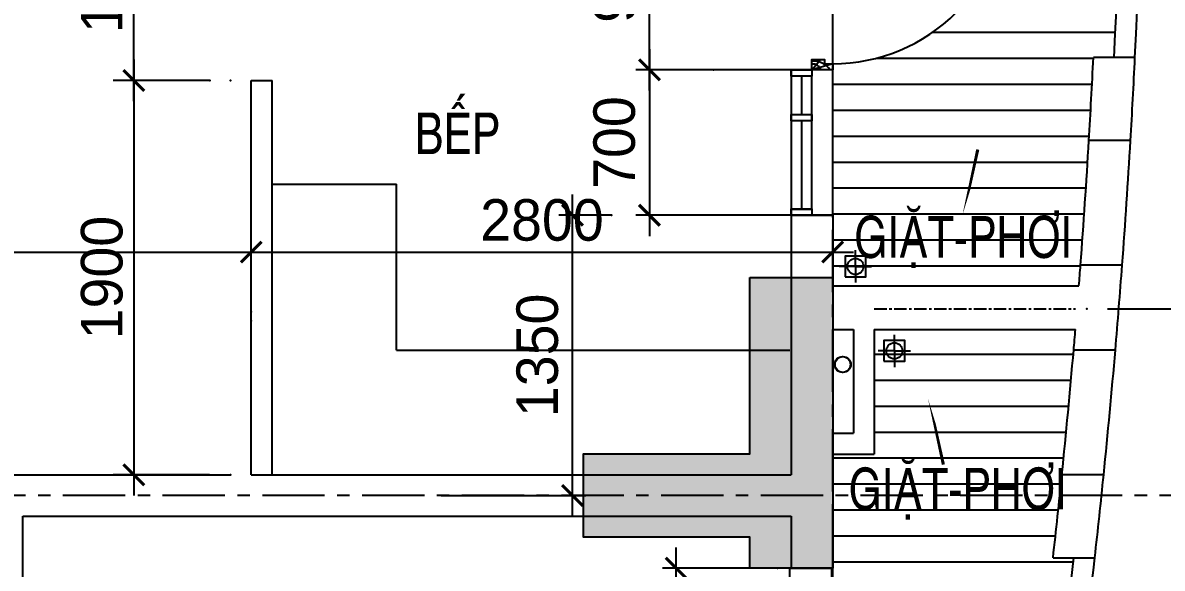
# Model space of a CAD drawing. Header units: inches. Extents: x -844707 to -690155, y -211546 to -175871.
# Drawn here: x -739281 to -733794, y -195363 to -192736 of the extents above; entities that cross this region are included whole.
import ezdxf

# ---------------------------------------------------------------- set-up
doc = ezdxf.new("R2010")
doc.units = ezdxf.units.IN
doc.header["$LTSCALE"] = 48
doc.header["$MEASUREMENT"] = 0
doc.linetypes.add('CENTER', pattern=[2, 1.25, -0.25, 0.25, -0.25])
for name, color, linetype in [('DWGSHARE.com-COT-DWGSHARE.com', 2, 'Continuous'), ('DWGSHARE.com-CUA-DWGSHARE.com', 231, 'Continuous'), ('DWGSHARE.com-DIM-DWGSHARE.com', 251, 'Continuous'), ('DWGSHARE.com-HATCH-DWGSHARE.com', 8, 'Continuous'), ('DWGSHARE.com-LAYER1-DWGSHARE.com', 150, 'Continuous'), ('DWGSHARE.com-NET-DWGSHARE.com', 245, 'Continuous'), ('DWGSHARE.com-text-DWGSHARE.com', 3, 'Continuous'), ('DWGSHARE.com-truc-DWGSHARE.com', 250, 'CENTER'), ('DWGSHARE.com-TUONG-DWGSHARE.com', 7, 'Continuous')]:
    doc.layers.add(name, color=color, linetype=linetype)
doc.layers.add('DWGSHARE.com-DefPoints-DWGSHARE.com', color=7, linetype='Continuous', plot=False)
doc.styles.add('KTEN', font='', dxfattribs={"width": 0.9})
doc.styles.add('style4', font='')
doc.styles.add('VNI-AVO', font='')
doc.styles.get('KTEN').set_extended_font_data('VNI-Helve-Condense')
doc.styles.get('style4').set_extended_font_data('VNI-Avo')
doc.styles.get('VNI-AVO').set_extended_font_data('VNI-Avo')
doc.dimstyles.new('100', dxfattribs={"dimscale": 0, "dimtxt": 200, "dimasz": 100, "dimexe": 65, "dimexo": 0, "dimgap": 65, "dimtad": 1, "dimdec": 0, "dimzin": 0, "dimdsep": 46, "dimtxsty": 'style4', "dimblk": 'ARCHTICK', "dimcen": 0.1, "dimdle": 100, "dimclrd": 256, "dimclre": 256, "dimclrt": 2, "dimadec": 0, "dimazin": 0, "dimtfac": 1, "dimtdec": 0, "dimtix": 1, "dimtmove": 2, "dimatfit": 3, "dimldrblk": 'ARCHTICK', "dimfxl": 1, "dimtolj": 1, "dimtzin": 0, "dimlwd": -1, "dimlwe": -1, "dimarcsym": 0})
doc.dimstyles.new('tl1-100', dxfattribs={"dimtxt": 200, "dimasz": 100, "dimexe": 100, "dimexo": 100, "dimgap": 50, "dimtad": 1, "dimdec": 0, "dimzin": 0, "dimdsep": 46, "dimtxsty": 'VNI-AVO', "dimblk": 'ARCHTICK', "dimcen": 1, "dimdle": 100, "dimclrd": 256, "dimclre": 256, "dimclrt": 2, "dimadec": 0, "dimazin": 0, "dimtfac": 1, "dimtdec": 0, "dimtix": 1, "dimtofl": 0, "dimtmove": 2, "dimatfit": 3, "dimldrblk": 'ARCHTICK', "dimfxl": 1, "dimtolj": 2, "dimtzin": 0, "dimarcsym": 0})

# ---------------------------------------------------------------- blocks, each defined once
blk = doc.blocks.new('D-01-900')
at = {"color": 3}
for p, q in [((30, 939), (70, 939)), ((30, 879), (30, 939)), ((70, 879), (70, 939)), ((30, 879), (70, 879)), ((30, 160), (70, 160)), ((30, 160), (30, 100)), ((70, 160), (70, 100)), ((30, 100), (70, 100))]:
    blk.add_line(p, q, dxfattribs=at)
at = {"color": 1}
for p, q in [((30, 879), (54.1, 939)), ((-15, 889), (-15, 929)), ((-10, 929), (-15, 929)), ((-10, 889), (-15, 889)), ((20, 924), (-10, 929)), ((-10, 889), (-10, 929)), ((20, 894), (-10, 889)), ((20, 894), (20, 924)), ((30, 919), (20, 919)), ((30, 899), (20, 899)), ((30, 879), (70, 901.6)), ((70, 919), (80, 919)), ((70, 899), (80, 899)), ((80, 924), (110, 929)), ((80, 894), (80, 924)), ((80, 894), (110, 889)), ((110, 889), (110, 929)), ((110, 929), (115, 929)), ((110, 889), (115, 889)), ((115, 889), (115, 929)), ((30, 100), (54.1, 160)), ((30, 100), (70, 142.5)), ((30, 100), (0, 0)), ((870, 100), (900, 0)), ((0, 0), (50, 40.7)), ((900, 0), (850, 40.7))]:
    blk.add_line(p, q, dxfattribs=at)
for p, q in [((30, 160), (30, 879)), ((50, 160), (50, 879)), ((60, 160), (60, 879)), ((70, 160), (70, 879))]:
    blk.add_line(p, q)
at = {"color": 3}
for points in [[(30, 60), (30, 100), (0, 100), (0, 0), (50, 0), (50, 60)], [(870, 60), (870, 100), (900, 100), (900, 0), (850, 0), (850, 60)]]:
    blk.add_lwpolyline(points, close=True, dxfattribs=at)
at = {"color": 1}
for centre, radius, start, end in [((30, 100), 840, 357.2706, 87.2706), ((34.1, 886.5), 42, 31.3101, 95.6269), ((39.4, 876.5), 24.2, 6.0418, 112.8937), ((50, 121.4), 34.3, 54.3272, 125.7567), ((24.1, 100.8), 39.4, 358.8582, 81.3705), ((-53.7, 7.7), 96.3, 355.3922, 56.0902), ((953.7, 7.7), 96.3, 123.9098, 184.6078), ((-12.7, 4.4), 41, 353.8612, 71.9572), ((912.7, 4.4), 41, 108.0428, 186.1388)]:
    blk.add_arc(centre, radius, start, end, dxfattribs=at)
blk = doc.blocks.new('_ArchTick')
at = {"color": 0, "linetype": 'ByBlock', "const_width": 0.15}
blk.add_lwpolyline([(-0.5, -0.5), (0.5, 0.5)], dxfattribs=at)
blk = doc.blocks.new('*D388')
at = {"layer": 'DWGSHARE.com-DefPoints-DWGSHARE.com', "color": 0, "transparency": 16777216}
for p in [(-738280.5, -193013.6), (-738745.8, -194913.1), (-738280.8, -194913.1)]:
    blk.add_point(p, dxfattribs=at)
at = {"layer": 'DWGSHARE.com-DIM-DWGSHARE.com', "lineweight": -2, "transparency": 16777216}
for p, q in [((-738745.8, -192913.6), (-738745.8, -195013.1)), ((-738380.5, -193013.6), (-738845.8, -193013.6)), ((-738380.8, -194913.1), (-738845.8, -194913.1))]:
    blk.add_line(p, q, dxfattribs=at)
at = {"layer": 'DWGSHARE.com-DIM-DWGSHARE.com', "lineweight": -2, "transparency": 16777216, "xscale": 100, "yscale": 100, "zscale": 100}
for p, rotation in [((-738745.8, -193013.6), 90), ((-738745.8, -194913.1), 270)]:
    blk.add_blockref('_ArchTick', p, dxfattribs=dict(at, rotation=rotation))
at = {"layer": 'DWGSHARE.com-DIM-DWGSHARE.com', "color": 2, "transparency": 16777216, "insert": (-738899.3, -193963.3), "char_height": 200, "attachment_point": 5, "rotation": 90, "style": 'VNI-AVO'}
blk.add_mtext('\\A2;1900', dxfattribs=at)
blk = doc.blocks.new('THUNUOC')
at = {"layer": 'DWGSHARE.com-DIM-DWGSHARE.com'}
for q in [(-734558.6, -197461.3), (-734636.3, -197539), (-734481, -197539), (-734558.6, -197616.6)]:
    blk.add_line((-734558.6, -197539), q, dxfattribs=at)
blk.add_lwpolyline([(-734608.6, -197589), (-734508.6, -197589), (-734508.6, -197489), (-734608.6, -197489)], close=True, dxfattribs=at)
blk.add_circle((-734558.6, -197539), 38.8, dxfattribs=at)
blk = doc.blocks.new('*D696')
at = {"layer": 'DWGSHARE.com-DefPoints-DWGSHARE.com', "color": 0, "transparency": 16777216}
for p in [(-738180.5, -193840.4), (-741370.5, -194171.9), (-738180.5, -194171.9)]:
    blk.add_point(p, dxfattribs=at)
at = {"layer": 'DWGSHARE.com-DIM-DWGSHARE.com', "lineweight": -2, "transparency": 16777216}
for p, q in [((-741370.5, -194071.9), (-741370.5, -193740.4)), ((-738180.5, -194071.9), (-738180.5, -193740.4)), ((-741470.5, -193840.4), (-738080.5, -193840.4))]:
    blk.add_line(p, q, dxfattribs=at)
at = {"layer": 'DWGSHARE.com-DIM-DWGSHARE.com', "lineweight": -2, "transparency": 16777216, "xscale": 100, "yscale": 100, "zscale": 100, "rotation": 180}
blk.add_blockref('_ArchTick', (-741370.5, -193840.4), dxfattribs=at)
at = {"layer": 'DWGSHARE.com-DIM-DWGSHARE.com', "lineweight": -2, "transparency": 16777216, "xscale": 100, "yscale": 100, "zscale": 100}
blk.add_blockref('_ArchTick', (-738180.5, -193840.4), dxfattribs=at)
at = {"layer": 'DWGSHARE.com-DIM-DWGSHARE.com', "color": 2, "transparency": 16777216, "insert": (-739775.5, -193686.9), "char_height": 200, "attachment_point": 5, "style": 'VNI-AVO'}
blk.add_mtext('\\A2;3190', dxfattribs=at)
blk = doc.blocks.new('*D697')
at = {"layer": 'DWGSHARE.com-DefPoints-DWGSHARE.com', "color": 0, "transparency": 16777216}
for p in [(-735380.8, -193840.4), (-735380.8, -194094.3), (-738180.8, -194127.7)]:
    blk.add_point(p, dxfattribs=at)
at = {"layer": 'DWGSHARE.com-DIM-DWGSHARE.com', "lineweight": -2, "transparency": 16777216}
for p, q in [((-738180.8, -194027.7), (-738180.8, -193740.4)), ((-735380.8, -193994.3), (-735380.8, -193740.4)), ((-738280.8, -193840.4), (-735280.8, -193840.4))]:
    blk.add_line(p, q, dxfattribs=at)
at = {"layer": 'DWGSHARE.com-DIM-DWGSHARE.com', "lineweight": -2, "transparency": 16777216, "xscale": 100, "yscale": 100, "zscale": 100, "rotation": 180}
blk.add_blockref('_ArchTick', (-738180.8, -193840.4), dxfattribs=at)
at = {"layer": 'DWGSHARE.com-DIM-DWGSHARE.com', "lineweight": -2, "transparency": 16777216, "xscale": 100, "yscale": 100, "zscale": 100}
blk.add_blockref('_ArchTick', (-735380.8, -193840.4), dxfattribs=at)
at = {"layer": 'DWGSHARE.com-DIM-DWGSHARE.com', "color": 2, "transparency": 16777216, "insert": (-736780.8, -193686.9), "char_height": 200, "attachment_point": 5, "style": 'VNI-AVO'}
blk.add_mtext('\\A2;2800', dxfattribs=at)
blk = doc.blocks.new('*D698')
at = {"layer": 'DWGSHARE.com-DefPoints-DWGSHARE.com', "color": 0, "transparency": 16777216}
for p in [(-736263.2, -192063.1), (-735581, -192063.1), (-735954.6, -192962.7)]:
    blk.add_point(p, dxfattribs=at)
at = {"layer": 'DWGSHARE.com-DIM-DWGSHARE.com', "transparency": 16777216}
for p, q in [((-736263.2, -193062.7), (-736263.2, -191963.1)), ((-735581, -192063.1), (-736328.2, -192063.1)), ((-735954.6, -192962.7), (-736328.2, -192962.7))]:
    blk.add_line(p, q, dxfattribs=at)
at = {"layer": 'DWGSHARE.com-DIM-DWGSHARE.com', "transparency": 16777216, "xscale": 100, "yscale": 100, "zscale": 100}
for p, rotation in [((-736263.2, -192063.1), 90), ((-736263.2, -192962.7), 270)]:
    blk.add_blockref('_ArchTick', p, dxfattribs=dict(at, rotation=rotation))
at = {"layer": 'DWGSHARE.com-DIM-DWGSHARE.com', "color": 2, "transparency": 16777216, "insert": (-736431.7, -192512.9), "char_height": 200, "attachment_point": 5, "rotation": 90, "style": 'style4'}
blk.add_mtext('\\A1;900', dxfattribs=at)
blk = doc.blocks.new('*D699')
at = {"layer": 'DWGSHARE.com-DefPoints-DWGSHARE.com', "color": 0, "transparency": 16777216}
for p in [(-735581, -192962.7), (-736263.2, -193663.1), (-735380.8, -193663.1)]:
    blk.add_point(p, dxfattribs=at)
at = {"layer": 'DWGSHARE.com-DIM-DWGSHARE.com', "transparency": 16777216}
for p, q in [((-736263.2, -192862.7), (-736263.2, -193763.1)), ((-735581, -192962.7), (-736328.2, -192962.7)), ((-735380.8, -193663.1), (-736328.2, -193663.1))]:
    blk.add_line(p, q, dxfattribs=at)
at = {"layer": 'DWGSHARE.com-DIM-DWGSHARE.com', "transparency": 16777216, "xscale": 100, "yscale": 100, "zscale": 100}
for p, rotation in [((-736263.2, -192962.7), 90), ((-736263.2, -193663.1), 270)]:
    blk.add_blockref('_ArchTick', p, dxfattribs=dict(at, rotation=rotation))
at = {"layer": 'DWGSHARE.com-DIM-DWGSHARE.com', "color": 2, "transparency": 16777216, "insert": (-736431.7, -193312.9), "char_height": 200, "attachment_point": 5, "rotation": 90, "style": 'style4'}
blk.add_mtext('\\A1;700', dxfattribs=at)
blk = doc.blocks.new('*D700')
at = {"layer": 'DWGSHARE.com-DefPoints-DWGSHARE.com', "color": 0, "transparency": 16777216}
for p in [(-736633.8, -193663.1), (-736445.2, -193663.1), (-737264.9, -195013.1)]:
    blk.add_point(p, dxfattribs=at)
at = {"layer": 'DWGSHARE.com-DIM-DWGSHARE.com', "transparency": 16777216}
for p, q in [((-736633.8, -195113.1), (-736633.8, -193563.1)), ((-736445.2, -193663.1), (-736698.8, -193663.1)), ((-737264.9, -195013.1), (-736568.8, -195013.1))]:
    blk.add_line(p, q, dxfattribs=at)
at = {"layer": 'DWGSHARE.com-DIM-DWGSHARE.com', "transparency": 16777216, "xscale": 100, "yscale": 100, "zscale": 100}
for p, rotation in [((-736633.8, -193663.1), 90), ((-736633.8, -195013.1), 270)]:
    blk.add_blockref('_ArchTick', p, dxfattribs=dict(at, rotation=rotation))
at = {"layer": 'DWGSHARE.com-DIM-DWGSHARE.com', "color": 2, "transparency": 16777216, "insert": (-736802.3, -194338.1), "char_height": 200, "attachment_point": 5, "rotation": 90, "style": 'style4'}
blk.add_mtext('\\A1;1350', dxfattribs=at)
blk = doc.blocks.new('*D701')
at = {"layer": 'DWGSHARE.com-DefPoints-DWGSHARE.com', "color": 0, "transparency": 16777216}
for p in [(-736134.6, -195362.9), (-735645.9, -195362.9), (-735645.9, -196063.2)]:
    blk.add_point(p, dxfattribs=at)
at = {"layer": 'DWGSHARE.com-DIM-DWGSHARE.com', "transparency": 16777216}
for p, q in [((-736134.6, -196163.2), (-736134.6, -195262.9)), ((-735645.9, -195362.9), (-736199.6, -195362.9)), ((-735645.9, -196063.2), (-736199.6, -196063.2))]:
    blk.add_line(p, q, dxfattribs=at)
at = {"layer": 'DWGSHARE.com-DIM-DWGSHARE.com', "transparency": 16777216, "xscale": 100, "yscale": 100, "zscale": 100}
for p, rotation in [((-736134.6, -195362.9), 90), ((-736134.6, -196063.2), 270)]:
    blk.add_blockref('_ArchTick', p, dxfattribs=dict(at, rotation=rotation))
at = {"layer": 'DWGSHARE.com-DIM-DWGSHARE.com', "color": 2, "transparency": 16777216, "insert": (-736303.1, -195713.1), "char_height": 200, "attachment_point": 5, "rotation": 90, "style": 'style4'}
blk.add_mtext('\\A1;700', dxfattribs=at)
blk = doc.blocks.new('*D818')
at = {"layer": 'DWGSHARE.com-DefPoints-DWGSHARE.com', "color": 0, "transparency": 16777216}
for p in [(-734157.4, -194113.1), (-734326.2, -197213.1), (-732998.5, -197213.1)]:
    blk.add_point(p, dxfattribs=at)
at = {"layer": 'DWGSHARE.com-DIM-DWGSHARE.com', "lineweight": -2, "transparency": 16777216}
for p, q in [((-732998.5, -194013.1), (-732998.5, -197313.1)), ((-734057.4, -194113.1), (-732898.5, -194113.1)), ((-734226.2, -197213.1), (-732898.5, -197213.1))]:
    blk.add_line(p, q, dxfattribs=at)
at = {"layer": 'DWGSHARE.com-DIM-DWGSHARE.com', "lineweight": -2, "transparency": 16777216, "xscale": 100, "yscale": 100, "zscale": 100}
for p, rotation in [((-732998.5, -194113.1), 90), ((-732998.5, -197213.1), 270)]:
    blk.add_blockref('_ArchTick', p, dxfattribs=dict(at, rotation=rotation))
at = {"layer": 'DWGSHARE.com-DIM-DWGSHARE.com', "color": 2, "transparency": 16777216, "insert": (-733152, -195663.1), "char_height": 200, "attachment_point": 5, "rotation": 90, "style": 'VNI-AVO'}
blk.add_mtext('\\A2;3100', dxfattribs=at)
blk = doc.blocks.new('*D825')
at = {"layer": 'DWGSHARE.com-DefPoints-DWGSHARE.com', "color": 0, "transparency": 16777216}
for p in [(-738745.8, -191963.1), (-738270.5, -191963.1), (-738380.5, -193013.6)]:
    blk.add_point(p, dxfattribs=at)
at = {"layer": 'DWGSHARE.com-DIM-DWGSHARE.com', "lineweight": -2, "transparency": 16777216}
for p, q in [((-738745.8, -193113.6), (-738745.8, -191863.1)), ((-738370.5, -191963.1), (-738845.8, -191963.1)), ((-738480.5, -193013.6), (-738845.8, -193013.6))]:
    blk.add_line(p, q, dxfattribs=at)
at = {"layer": 'DWGSHARE.com-DIM-DWGSHARE.com', "lineweight": -2, "transparency": 16777216, "xscale": 100, "yscale": 100, "zscale": 100}
for p, rotation in [((-738745.8, -191963.1), 90), ((-738745.8, -193013.6), 270)]:
    blk.add_blockref('_ArchTick', p, dxfattribs=dict(at, rotation=rotation))
at = {"layer": 'DWGSHARE.com-DIM-DWGSHARE.com', "color": 2, "transparency": 16777216, "insert": (-738899.3, -192488.3), "char_height": 200, "attachment_point": 5, "rotation": 90, "style": 'VNI-AVO'}
blk.add_mtext('\\A2;1050', dxfattribs=at)

msp = doc.modelspace()

# ---------------------------------------------------------------- hatches: boundary and pattern name
at = {"layer": 'DWGSHARE.com-COT-DWGSHARE.com'}
msp.add_hatch(color=256, dxfattribs=at).paths.add_polyline_path([(-735780.5, -193963.1), (-735380.5, -193963.1), (-735380.5, -194813.1), (-735380.5, -195363), (-735780.5, -195363), (-735780.5, -195213.4), (-736580.7, -195213.4), (-736580.7, -194812.7), (-735780.5, -194812.7)])
at = {"layer": 'DWGSHARE.com-HATCH-DWGSHARE.com'}
h = msp.add_hatch(dxfattribs=at)
h.set_pattern_fill('ANSI31,_I', color=256, scale=1000, angle=315, style=2)
h.set_pattern_definition([(0, (-1329.26, 59968.27), (4e-14, 125), [])])
h.paths.add_polyline_path([(-734144.1, -188873.1, 0.003969), (-734183.7, -188273.1, 0.000662), (-734191.2, -188173.1), (-735380.5, -188173.1), (-735380.5, -188463.1), (-735380.8, -188463.1), (-735380.8, -189213.5), (-735380.8, -189243.1), (-735380.6, -189243.1), (-735380.6, -189243.1, -0.400286), (-734541.7, -190043.1), (-734541.7, -190083.1), (-734561.7, -190083.1), (-734561.7, -190093.1), (-734556.7, -190093.1), (-734550.9, -190128.1), (-734592.5, -190128.1), (-734586.7, -190093.1), (-734581.7, -190093.1), (-734581.7, -190083.1), (-734601.7, -190083.1), (-735320.8, -190083.1), (-735380.7, -190083.1), (-735380.8, -190291.7), (-735380.8, -190437.9), (-735380.8, -190762.7), (-735380.8, -191363.1), (-735380.8, -191763.1), (-735380.8, -191963.1), (-735380.8, -192093.1), (-735320.8, -192093.1), (-734601.7, -192093.1), (-734581.7, -192093.1), (-734581.7, -192083.1), (-734586.7, -192083.1), (-734592.5, -192048.1), (-734550.9, -192048.1), (-734556.7, -192083.1), (-734561.7, -192083.1), (-734561.7, -192093.1), (-734541.7, -192093.1), (-734541.7, -192133.1, -0.400329), (-735380.8, -192933.1), (-735380.8, -193178.8), (-735380.8, -193963.1), (-735380.5, -193963.1), (-735380.5, -194003.1), (-734195, -194003.1, 0.000662), (-734187.4, -193903.1, 0.00397), (-734147.1, -193303.1, 0.002644), (-734125.5, -192903.1), (-734025.4, -192903.1, 0.023912), (-734023, -189273.1), (-734123.1, -189273.1, 0.002644)])
h.paths.add_polyline_path([(-735321.3, -188316.5), (-735321.3, -188216.5), (-735221.3, -188216.5), (-735221.3, -188316.5)], flags=16)
h.paths.add_polyline_path([(-735310.1, -188266.5, -1), (-735232.5, -188266.5, -1)], flags=0)
h.paths.add_polyline_path([(-734788.1, -190654), (-734967.4, -190592.7), (-734788.1, -190592.7)], flags=16)
h.paths.add_polyline_path([(-734921.8, -191113.3, -1), (-735292.9, -191113.3, -1)], flags=0)
h.paths.add_polyline_path([(-735221.3, -193859.7), (-735221.3, -193959.7), (-735321.3, -193959.7), (-735321.3, -193859.7)], flags=16)
h.paths.add_polyline_path([(-735232.5, -193909.7, -1), (-735310.1, -193909.7, -1)], flags=0)
h.paths.add_polyline_path([(-735747.7, -191456), (-735214.1, -191456), (-735214.1, -191763.1), (-735747.7, -191763.1)], flags=9)
h.paths.add_polyline_path([(-734843.4, -190606.4), (-734138.6, -190606.4), (-734138.6, -190300), (-734843.4, -190300)], flags=24)
h.paths.add_polyline_path([(-735323.5, -191304.1), (-734904, -191304.1), (-734904, -190912.1), (-735323.5, -190912.1)], flags=24)
h = msp.add_hatch(dxfattribs=at)
h.set_pattern_fill('ANSI31,_I', color=256, scale=1000, angle=315, style=2)
h.set_pattern_definition([(0, (-836676.36, -242957.22), (4e-14, 125), [])])
h.paths.add_polyline_path([(-734219.3, -195313.1), (-734320, -195313.1, 0.001992), (-734287.3, -195013.1), (-735380.8, -195013.1), (-735380.8, -196096.8, -0.372535), (-734622.8, -196892.9), (-734622.8, -196932.9), (-734642.8, -196932.9), (-734642.8, -196942.9), (-734637.8, -196942.9), (-734632, -196977.9), (-734673.7, -196977.9), (-734667.8, -196942.9), (-734662.8, -196942.9), (-734662.8, -196932.9), (-734682.8, -196932.9), (-735380.8, -196932.9), (-735380.8, -197113.1), (-734465.8, -197113.1, 0.011963)])
h.paths.add_polyline_path([(-734220.5, -194313.1, 0.000662), (-734212, -194213.1), (-735180.8, -194213.1), (-735180.8, -194813.1), (-735380.8, -194813.1), (-735380.8, -194863.1), (-735380.8, -194863.1), (-735380.8, -194863.1), (-735380.8, -194913.1), (-735380.8, -195013.1), (-734287.3, -195013.1, 0.000664), (-734276.9, -194913.1, 0.003978)])

# ---------------------------------------------------------------- linework, layer by layer
at = {"layer": 'DWGSHARE.com-COT-DWGSHARE.com'}
msp.add_lwpolyline([(-735780.5, -193963.1), (-735380.5, -193963.1), (-735380.5, -194813.1), (-735380.5, -195363), (-735780.5, -195363), (-735780.5, -195213.4), (-736580.7, -195213.4), (-736580.7, -194812.7), (-735780.5, -194812.7)], close=True, dxfattribs=at)
at = {"layer": 'DWGSHARE.com-DIM-DWGSHARE.com'}
for points in [[(-734470.9, -192444.8, 0, 0, 0), (-734675, -193348.3, 30, 0, 0), (-734756.7, -193664.8, 0, 0, 0)], [(-734636.4, -195765.5, 0, 0, 0), (-734840.6, -194862, 30, 0, 0), (-734922.3, -194545.5, 0, 0, 0)]]:
    msp.add_lwpolyline(points, format="xyseb", dxfattribs=at)
at = {"layer": 'DWGSHARE.com-LAYER1-DWGSHARE.com'}
msp.add_line((-735380.8, -193031.7), (-735380.8, -191963.1), dxfattribs=at)
at = {"layer": 'DWGSHARE.com-NET-DWGSHARE.com'}
for p, q in [((-735530.8, -192992.9), (-735531, -193177.7)), ((-735531, -193207.9), (-735531.1, -193633.1)), ((-738080.5, -193513.6), (-737480.5, -193513.6)), ((-737480.5, -194312.6), (-737480.5, -193513.6)), ((-737480.5, -194312.6), (-737480, -194313.1)), ((-737480, -194313.1), (-735587.5, -194313.1))]:
    msp.add_line(p, q, dxfattribs=at)
for points in [[(-735480.6, -192962.7), (-735480.6, -192992.9), (-735581, -192992.9), (-735581, -192962.7)], [(-735581, -192962.7), (-735581, -193663.1), (-735380.8, -193663.1), (-735380.8, -192962.7)], [(-735581, -192992.9), (-735581, -193633.1), (-735480.8, -193633.1), (-735480.8, -192992.9)], [(-735480.6, -193177.7), (-735480.6, -193207.9), (-735581, -193207.9), (-735581, -193177.7)], [(-735480.6, -193632.9), (-735480.6, -193663.1), (-735581, -193663.1), (-735581, -193632.9)], [(-735587, -196062.9), (-735587, -195363), (-735386.7, -195363), (-735386.8, -196062.9)]]:
    msp.add_lwpolyline(points, close=True, dxfattribs=at)
for centre in [(-735333.4, -194381.8), (-735331.3, -194381.8)]:
    msp.add_circle(centre, 38.3, dxfattribs=at)
for radius, start, end in [(37973.6, 357.22266, 2.70181), (38073.6, 357.22996, 2.69471), (37873.6, 355.69956, 356.60931), (38073.6, 355.72219, 356.62714), (37873.6, 354.16558, 355.07729), (38073.6, 354.19633, 355.10321), (37973.6, 350.83249, 353.574), (38073.6, 350.70432, 353.59094)]:
    msp.add_arc((-771954.3, -191063.1), radius, start, end, dxfattribs=at)
at = {"layer": 'DWGSHARE.com-truc-DWGSHARE.com', "ltscale": 5}
for p, q in [((-735380.8, -203633.9), (-735380.8, -179540.7)), ((-733027.1, -195013.1), (-759552, -195013.1))]:
    msp.add_line(p, q, dxfattribs=at)
at = {"layer": 'DWGSHARE.com-truc-DWGSHARE.com'}
msp.add_line((-735180.8, -194113.1), (-734212, -194113.1), dxfattribs=at)
at = {"layer": 'DWGSHARE.com-TUONG-DWGSHARE.com'}
for p, q in [((-733925.1, -192903.1), (-734125.5, -192903.1)), ((-738180.5, -193013.6), (-738080.5, -193013.6)), ((-738180.5, -194913.1), (-738180.5, -193013.6)), ((-738080.5, -194913.1), (-738080.5, -193013.6)), ((-733946.7, -193303.1), (-734147.1, -193303.1)), ((-735581, -193663.1), (-735581, -194913.1)), ((-735380.8, -193663.1), (-735581, -193663.1)), ((-735380.8, -193663.1), (-735380.8, -194003.1)), ((-735380.8, -193663.1), (-735380.8, -194003.1)), ((-733986.8, -193903.1), (-734187.4, -193903.1)), ((-733986.8, -193903.1), (-734187.4, -193903.1)), ((-735380.8, -194003.1), (-734195, -194003.1)), ((-735380.8, -194213.1), (-735380.8, -194913.1)), ((-735380.8, -194213.1), (-735280.8, -194213.1)), ((-735380.8, -194213.1), (-735280.8, -194213.1)), ((-735280.8, -194213.1), (-735280.8, -194713.1)), ((-735180.8, -194213.1), (-735180.8, -194813.1)), ((-735180.8, -194213.1), (-734212, -194213.1)), ((-734019.7, -194313.1), (-734220.5, -194313.1)), ((-734019.7, -194313.1), (-734220.5, -194313.1)), ((-735380.8, -194713.1), (-735280.8, -194713.1)), ((-735380.8, -194813.1), (-735180.8, -194813.1)), ((-735380.8, -194913.1), (-735380.8, -194863.1)), ((-735380.8, -194913.1), (-735380.8, -194863.1)), ((-741371.3, -194913.1), (-738280.8, -194913.1)), ((-738180.5, -194913.1), (-735581, -194913.1)), ((-734075.9, -194913.1), (-734276.9, -194913.1)), ((-739280.5, -195113.1), (-735581, -195113.1)), ((-739280.5, -197813.1), (-739280.5, -195113.1)), ((-735581, -195113.1), (-735581, -195363)), ((-735380.8, -195113.1), (-735380.8, -195363)), ((-735380.7, -195363), (-735380.7, -195113.1)), ((-735380.7, -195363), (-735380.7, -195113.1)), ((-734320, -195313.1), (-734118.7, -195313.1)), ((-735386.8, -195363), (-735587, -195363))]:
    msp.add_line(p, q, dxfattribs=at)
for radius, start, end in [(37873.6, 356.60931, 357.21532), (38073.6, 356.62714, 357.22996), (37873.6, 355.54784, 355.69956), (38073.6, 355.10321, 355.72219), (37873.6, 355.07729, 355.22911), (37873.6, 353.55696, 354.16558), (38073.6, 353.59094, 354.19633)]:
    msp.add_arc((-771954.3, -191063.1), radius, start, end, dxfattribs=at)

# ---------------------------------------------------------------- block references
at = {"layer": 'DWGSHARE.com-CUA-DWGSHARE.com', "rotation": 270}
msp.add_blockref('D-01-900', (-735480.8, -192063.1), dxfattribs=at)
at = {"layer": 'DWGSHARE.com-DIM-DWGSHARE.com'}
for p in [(-712.7, 3629.3), (-525.3, 3222.6)]:
    msp.add_blockref('THUNUOC', p, dxfattribs=at)

# ---------------------------------------------------------------- texts
at = {"layer": 'DWGSHARE.com-text-DWGSHARE.com', "style": 'KTEN', "width": 0.9}
for s, p in [('BEÁP', (-737392.8, -193368.4)), ('GIAËT-PHÔI', (-735277.3, -193866.9)), ('GIAËT-PHÔI', (-735304.2, -195079.9))]:
    msp.add_text(s, height=200, dxfattribs=at).set_placement(p)

# ---------------------------------------------------------------- dimensions: what is measured, and where the dimension line sits
at = {"layer": 'DWGSHARE.com-DIM-DWGSHARE.com'}
for base, p1, p2, angle, picture, middle in [((-738745.7947, -191963.0686), (-738380.4967, -193013.5616), (-738270.5447, -191963.0686), 90, '*D825', (-738899.3082, -192488.3151)), ((-738745.7947, -194913.0686), (-738280.4967, -193013.5616), (-738280.7611, -194913.0686), 90, '*D388', (-738899.3082, -193963.3151)), ((-738180.5, -193840.4), (-741370.5, -194171.9), (-738180.5, -194171.9), 180, '*D696', (-739775.5, -193686.9)), ((-735380.8, -193840.4), (-738180.8, -194127.7), (-735380.8, -194094.3), 180, '*D697', (-736780.8, -193686.9)), ((-732998.5, -197213.1), (-734157.4, -194113.1), (-734326.2, -197213.1), 90, '*D818', (-733152, -195663.1))]:
    dim = msp.add_linear_dim(base=base, p1=p1, p2=p2, angle=angle, dimstyle='tl1-100', dxfattribs=at)
    dim.commit()
    dim.dimension.update_dxf_attribs({"geometry": picture, "text_midpoint": middle})
for base, p1, p2, angle, picture, middle in [((-736263.2, -192063.1), (-735954.6, -192962.7), (-735581, -192063.1), 90, '*D698', (-736431.7, -192512.9)), ((-736263.2, -193663.1), (-735581, -192962.7), (-735380.8, -193663.1), 90, '*D699', (-736431.7, -193312.9)), ((-736633.8, -193663.1), (-737264.9, -195013.1), (-736445.2, -193663.1), 90, '*D700', (-736802.3, -194338.1)), ((-736134.6, -195362.9), (-735645.9, -196063.2), (-735645.9, -195362.9), 270, '*D701', (-736303.1, -195713.1))]:
    dim = msp.add_linear_dim(base=base, p1=p1, p2=p2, angle=angle, dimstyle='100', override={"dimscale": 1}, dxfattribs=at)
    dim.commit()
    dim.dimension.update_dxf_attribs({"geometry": picture, "text_midpoint": middle})

doc.saveas('drawing.dxf')
